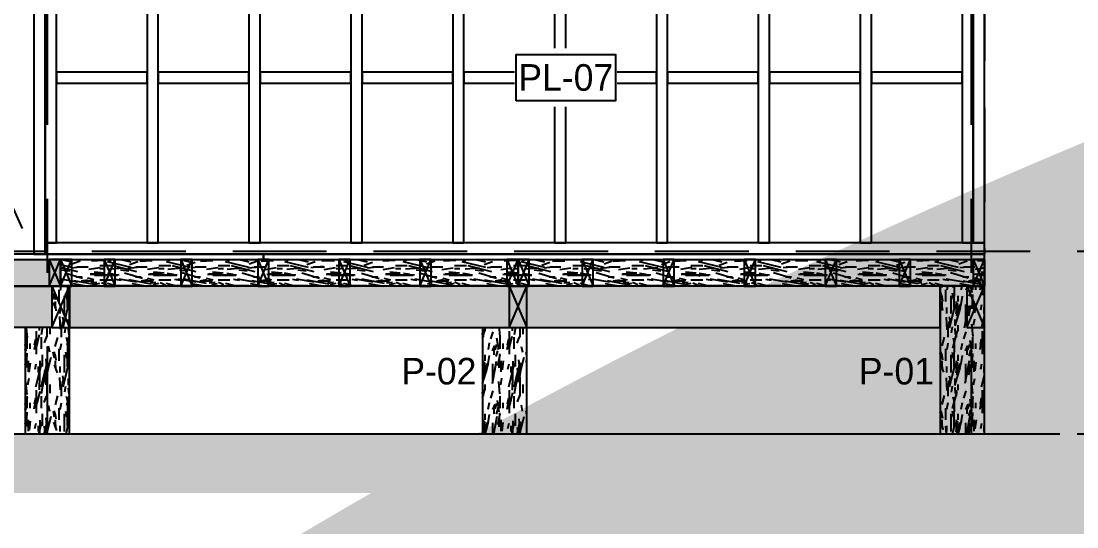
# Model space of a CAD drawing. Header units: millimetres. Extents: x 19438 to 19711, y 4351 to 4752.
# Drawn here: x 19480.716 to 19484.288, y 4488.78 to 4490.492 of the extents above; entities that cross this region are included whole.
import ezdxf
from ezdxf import colors
from ezdxf.entities.mleader import LeaderData, LeaderLine
from ezdxf.math import Vec2, Vec3

# ---------------------------------------------------------------- set-up
doc = ezdxf.new("R2010")
doc.units = ezdxf.units.MM
doc.set_wipeout_variables(frame=1)
doc.linetypes.add('CENTER', pattern=[2, 1.25, -0.25, 0.25, -0.25])
doc.linetypes.add('HIDDEN2', pattern=[4.762499999999999, 3.175, -1.5875])
for name, color, linetype in [('0 @ 0.5', 7, 'Continuous'), ('cotas', 1, 'Continuous'), ('cotas @ 500', 1, 'Continuous'), ('EJES', 2, 'CENTER'), ('NIVELES', 2, 'Continuous'), ('PANELES PARED', 2, 'Continuous'), ('PILOTES', 2, 'Continuous'), ('PROYECCION PANEL', 6, 'Continuous'), ('TEXTO', 2, 'Continuous'), ('TEXTO @ 0.5', 2, 'Continuous'), ('VIGAS DE PISO', 2, 'Continuous')]:
    doc.layers.add(name, color=color, linetype=linetype)
doc.styles.add('century gothic', font='GOTHIC.TTF')
doc.dimstyles.new('ANOTATIVE 100 SMCONSTRUCCIONES', dxfattribs={"dimscale": 0, "dimtxt": 0.18, "dimasz": 0.15, "dimexe": 0.18, "dimexo": 0.09, "dimgap": 0.1, "dimtad": 1, "dimzin": 0, "dimdsep": 46, "dimtxsty": 'century gothic', "dimblk1": 'FLECHA1', "dimblk2": 'FLECHA1', "dimsah": 1, "dimcen": 0.18, "dimdle": 0.075, "dimclrd": 1, "dimclre": 1, "dimclrt": 2, "dimaunit": 1, "dimadec": 0, "dimazin": 0, "dimtfac": 0.7499999999999999, "dimtix": 1, "dimtmove": 2, "dimatfit": 3, "dimfxl": 0.09, "dimtvp": 1.5, "dimtfill": 1, "dimtolj": 1, "dimtzin": 0, "dimarcsym": 0})
pattern_1 = [(0, (0.142, -14.87515261830044), (0, 0.2), [0.04000000000000001, -0.16]), (8.9726, (0.144, -14.98315261830044), (1.200000005876015, 0.1999995251177433), [0.0384708, -3.8086058]), (5.710499999999999, (0.142, -14.97115261830044), (1.800000034755268, 0.1999971014400811), [0.0401996, -1.9697752]), (344.5779, (0.142, -14.91115261830044), (2.199999903889306, -0.599997467763363), [0.06016640000000001, -5.9564754]), (353.6599, (0.146, -14.84515261830044), (0.2000000632075727, 4.085989627061748e-07), [0.0362216, -1.7748552]), (345.0686, (0.152, -14.95915261830044), (0.7999999983166444, -0.1999996738791564), [0.0310484, -3.0737864]), (348.6901, (0.082, -14.84315261830044), (0.2000000583016778, 7.413252083865452e-08), [0.0815844, -0.9382194]), (5.710499999999999, (0.144, -15.00115261830044), (1.800000034755268, 0.1999971014400811), [0.0200998, -1.989875]), (0, (0.142, -14.91715261830044), (0, 0.2), [0.02, -0.18]), (0, (0.102, -14.89315261830044), (0, 0.2), [0.06, -0.14]), (11.3099, (0.142, -14.86315261830044), (0.7999999543300329, 0.1999994872092054), [0.020396, -0.9994078000000001]), (2.726300000000001, (0.122, -14.93715261830044), (4.000000058994694, 0.1999992035454403), [0.0420476, -4.162711600000001]), (352.4054, (0.132, -14.94315261830044), (1.599999971597214, -0.1999987367102976), [0.0302654, -2.9962834]), (0, (0.122, -15.01915261830044), (0, 0.2), [0.04000000000000001, -0.16]), (358.8309, (0.102, -15.02915261830044), (0.2000000366479377, 1.536034513610618e-07), [0.09802040000000001, -9.70402]), (0, (0.102, -14.87915261830044), (0, 0.2), [0.02, -0.18]), (0, (0.122, -14.86315261830044), (0, 0.2), [0.02, -0.18]), (0, (0.032, -14.84515261830044), (0, 0.2), [0.03, -0.17]), (350.5377, (0.08600000000000001, -14.83515261830044), (0.2000000154436844, 7.752063945765109e-08), [0.06082759999999999, -1.155724799999999]), (0, (0.022, -14.83515261830044), (0, 0.2), [0.04000000000000001, -0.16]), (0, (0, -15.01515261830044), (0, 0.2), [0.022, -0.178]), (0, (0.102, -15.00515261830044), (0, 0.2), [0.02, -0.18]), (0, (0, -14.99915261830044), (0, 0.2), [0.042, -0.158]), (5.4403, (0.102, -14.98715261830044), (1.999999940230268, 0.1999989567139906), [0.04218999999999998, -4.176814399999998]), (0, (0.104, -14.97115261830044), (0, 0.2), [0.03800000000000001, -0.162]), (0, (0, -14.96715261830044), (0, 0.2), [0.022, -0.178]), (358.8309, (0.024, -14.93515261830044), (0.2000000366479377, 1.536034513610618e-07), [0.09802040000000001, -9.70402]), (0, (0.042, -14.91715261830044), (0, 0.2), [0.02, -0.18]), (0, (0.022, -14.91115261830044), (0, 0.2), [0.02, -0.18]), (0, (0.102, -14.91115261830044), (0, 0.2), [0.04000000000000001, -0.16]), (0, (0.062, -14.90715261830044), (0, 0.2), [0.02, -0.18]), (0, (0.022, -14.88315261830044), (0, 0.2), [0.04000000000000001, -0.16]), (19.6538, (0.07600000000000001, -14.96715261830044), (2.200000050424423, 0.7999989149399482), [0.0297322, -2.9434812]), (11.3099, (0.042, -14.91115261830044), (0.7999999543300329, 0.1999994872092054), [0.020396, -0.9994078000000001]), (11.3099, (0.122, -14.92115261830044), (0.7999999543300329, 0.1999994872092054), [0.020396, -0.9994078000000001]), (5.710499999999999, (0.062, -14.84515261830044), (1.800000034755268, 0.1999971014400811), [0.0200998, -1.989875]), (349.6952, (0, -14.83115261830044), (1.19999999539557, -0.1999989393302705), [0.0223606, -2.213707]), (348.6901, (0.022, -15.01515261830044), (0.2000000583016778, 7.413252083865452e-08), [0.020396, -0.9994078000000001]), (90, (0.042, -15.01915261830044), (-0.2, 1.224646799147353e-17), [0, -0.2]), (346.6076, (0, -14.90715261830044), (3.400000044993809, -0.7999939065965311), [0.04317399999999998, -4.274230799999998]), (11.3099, (0.122, -14.87915261830044), (0.7999999543300329, 0.1999994872092054), [0.020396, -0.9994078000000001]), (10.3048, (0.122, -15.00515261830044), (0.9999999576061548, 0.1999992088681574), [0.0223606, -2.213707]), (348.6901, (0.062, -14.91715261830044), (0.2000000583016778, 7.413252083865452e-08), [0.020396, -0.9994078000000001]), (348.6901, (0.082, -14.90715261830044), (0.2000000583016778, 7.413252083865452e-08), [0.020396, -0.9994078000000001]), (341.5651, (0, -14.92715261830044), (0.1999999582471591, 2.336696655391713e-07), [0.02529820000000001, -0.6071572000000001]), (345.9638, (0.022, -14.85915261830044), (0.1999999211458298, 2.48745877401424e-07), [0.0824622, -0.7421588000000001]), (343.3008, (0.062, -14.84515261830044), (1.399999991533441, -0.3999987464096421), [0.06264180000000001, -2.025419]), (0, (0.062, -14.83515261830044), (0, 0.2), [0.024, -0.176]), (345.9638, (0.042, -14.99915261830044), (0.1999999211458298, 2.48745877401424e-07), [0.0824622, -0.7421588000000001]), (345.9638, (0.022, -14.98515261830044), (0.1999999211458298, 2.48745877401424e-07), [0.0824622, -0.7421588000000001]), (345.9638, (0.022, -14.96715261830044), (0.1999999211458298, 2.48745877401424e-07), [0.0824622, -0.7421588000000001]), (349.6952, (0, -14.87915261830044), (1.19999999539557, -0.1999989393302705), [0.0223606, -2.213707]), (345.9638, (0.062, -14.88315261830044), (0.1999999211458298, 2.48745877401424e-07), [0.041231, -0.78339]), (349.6952, (0, -14.94315261830044), (1.19999999539557, -0.1999989393302705), [0.0223606, -2.213707]), (357.6141, (0.104, -14.95715261830044), (0.1999999891848493, 2.452822411999623e-07), [0.04804159999999998, -4.756122999999998]), (349.6952, (0.082, -14.92115261830044), (1.19999999539557, -0.1999989393302705), [0.0223606, -2.213707]), (12.5288, (0.104, -14.92515261830044), (0.8000000956949306, 0.1999998607468065), [0.018439, -1.8254698]), (349.5626, (0, -14.95315261830044), (2.199999936494009, -0.3999970687046518), [0.07727880000000001, -7.650591]), (351.8699, (0.07600000000000001, -14.96715261830044), (0.1999998921841651, -4.835099234323792e-08), [0.0282842, -1.3859292]), (4.7636, (0.022, -14.94715261830044), (2.199999989954753, 0.1999982899233011), [0.04816639999999998, -2.360152399999999]), (0, (0.06999999999999999, -14.94315261830044), (0, 0.2), [0.062, -0.138]), (344.7449, (0, -14.85315261830044), (0.7999999424282382, -0.1999996642887572), [0.02280359999999999, -2.257547199999999]), (350.5377, (0.042, -15.01915261830044), (0.2000000154436844, 7.752063945765109e-08), [0.06082759999999999, -1.155724799999999]), (340.0169, (0, -14.97715261830044), (0.599999976080897, -0.199999864879762), [0.0234094, -2.3175304]), (0, (0.162, -14.85915261830044), (0, 0.2), [0.01, -0.19]), (0, (0.162, -14.94715261830044), (0, 0.2), [0.02, -0.18]), (11.3099, (0.162, -15.01915261830044), (0.7999999543300329, 0.1999994872092054), [0.020396, -0.9994078000000001]), (0, (0.164, -14.99915261830044), (0, 0.2), [0.036, -0.164]), (343.3008, (0.162, -14.89315261830044), (1.399999991533441, -0.3999987464096421), [0.0208806, -2.0671802]), (348.0207, (0.164, -14.93515261830044), (3.79999992225112, -0.8002195416063549), [0.0368014, -6.7101288]), (90, (0.162, -15.01915261830044), (-0.2, 1.224646799147353e-17), [0, -0.2]), (0, (0.182, -15.01515261830044), (0, 0.2), [0.018, -0.182]), (0, (0.182, -14.97715261830044), (0, 0.2), [0.018, -0.182]), (0, (0.182, -14.96715261830044), (0, 0.2), [0.018, -0.182]), (336.0376, (0.182, -14.89915261830044), (1.40000000548613, -0.5999973303432905), [0.0196978, -1.9500724]), (348.5163, (0.182, -14.87515261830044), (0.9999999967737594, -0.2000310941213914), [0.0183676, -13.043105]), (341.5651, (0.182, -14.94715261830044), (0.1999999582471591, 2.336696655391713e-07), [0.0189736, -0.6134816000000001]), (347.4712, (0.182, -14.84915261830044), (1.000000064081819, -0.1999999206089786), [0.01843899999999999, -1.8254698])]
pattern_2 = [(0, (0.142, 0.156), (0, 0.2), [0.04000000000000001, -0.16]), (8.9726, (0.144, 0.048), (1.200000005876015, 0.1999995251177433), [0.0384708, -3.8086058]), (5.710499999999999, (0.142, 0.06), (1.800000034755268, 0.1999971014400811), [0.0401996, -1.9697752]), (344.5779, (0.142, 0.12), (2.199999903889306, -0.599997467763363), [0.06016640000000001, -5.9564754]), (353.6599, (0.146, 0.186), (0.2000000632075727, 4.085989627061748e-07), [0.0362216, -1.7748552]), (345.0686, (0.152, 0.072), (0.7999999983166444, -0.1999996738791564), [0.0310484, -3.0737864]), (348.6901, (0.082, 0.188), (0.2000000583016778, 7.413252083865452e-08), [0.0815844, -0.9382194]), (5.710499999999999, (0.144, 0.03), (1.800000034755268, 0.1999971014400811), [0.0200998, -1.989875]), (0, (0.142, 0.114), (0, 0.2), [0.02, -0.18]), (0, (0.102, 0.138), (0, 0.2), [0.06, -0.14]), (11.3099, (0.142, 0.168), (0.7999999543300329, 0.1999994872092054), [0.020396, -0.9994078000000001]), (2.726300000000001, (0.122, 0.094), (4.000000058994694, 0.1999992035454403), [0.0420476, -4.162711600000001]), (352.4054, (0.132, 0.08800000000000001), (1.599999971597214, -0.1999987367102976), [0.0302654, -2.9962834]), (0, (0.122, 0.012), (0, 0.2), [0.04000000000000001, -0.16]), (358.8309, (0.102, 0.002), (0.2000000366479377, 1.536034513610618e-07), [0.09802040000000001, -9.70402]), (0, (0.102, 0.152), (0, 0.2), [0.02, -0.18]), (0, (0.122, 0.168), (0, 0.2), [0.02, -0.18]), (0, (0.032, 0.186), (0, 0.2), [0.03, -0.17]), (350.5377, (0.08600000000000001, 0.196), (0.2000000154436844, 7.752063945765109e-08), [0.0608276, -1.1557248]), (0, (0.022, 0.196), (0, 0.2), [0.04000000000000001, -0.16]), (0, (0, 0.016), (0, 0.2), [0.022, -0.178]), (0, (0.102, 0.026), (0, 0.2), [0.02, -0.18]), (0, (0, 0.032), (0, 0.2), [0.042, -0.158]), (5.4403, (0.102, 0.044), (1.999999940230268, 0.1999989567139906), [0.04219, -4.1768144]), (0, (0.104, 0.06), (0, 0.2), [0.03800000000000001, -0.162]), (0, (0, 0.064), (0, 0.2), [0.022, -0.178]), (358.8309, (0.024, 0.096), (0.2000000366479377, 1.536034513610618e-07), [0.09802040000000001, -9.70402]), (0, (0.042, 0.114), (0, 0.2), [0.02, -0.18]), (0, (0.022, 0.12), (0, 0.2), [0.02, -0.18]), (0, (0.102, 0.12), (0, 0.2), [0.04000000000000001, -0.16]), (0, (0.062, 0.124), (0, 0.2), [0.02, -0.18]), (0, (0.022, 0.148), (0, 0.2), [0.04000000000000001, -0.16]), (19.6538, (0.07600000000000001, 0.064), (2.200000050424423, 0.7999989149399482), [0.0297322, -2.9434812]), (11.3099, (0.042, 0.12), (0.7999999543300329, 0.1999994872092054), [0.020396, -0.9994078000000001]), (11.3099, (0.122, 0.11), (0.7999999543300329, 0.1999994872092054), [0.020396, -0.9994078000000001]), (5.710499999999999, (0.062, 0.186), (1.800000034755268, 0.1999971014400811), [0.0200998, -1.989875]), (349.6952, (0, 0.2), (1.19999999539557, -0.1999989393302705), [0.0223606, -2.213707]), (348.6901, (0.022, 0.016), (0.2000000583016778, 7.413252083865452e-08), [0.020396, -0.9994078000000001]), (90, (0.042, 0.012), (-0.2, 1.224646799147353e-17), [0, -0.2]), (346.6076, (0, 0.124), (3.400000044993809, -0.7999939065965311), [0.04317399999999999, -4.2742308]), (11.3099, (0.122, 0.152), (0.7999999543300329, 0.1999994872092054), [0.020396, -0.9994078000000001]), (10.3048, (0.122, 0.026), (0.9999999576061548, 0.1999992088681574), [0.0223606, -2.213707]), (348.6901, (0.062, 0.114), (0.2000000583016778, 7.413252083865452e-08), [0.020396, -0.9994078000000001]), (348.6901, (0.082, 0.124), (0.2000000583016778, 7.413252083865452e-08), [0.020396, -0.9994078000000001]), (341.5651, (0, 0.104), (0.1999999582471591, 2.336696655391713e-07), [0.02529820000000001, -0.6071572000000001]), (345.9638, (0.022, 0.172), (0.1999999211458298, 2.48745877401424e-07), [0.0824622, -0.7421588000000001]), (343.3008, (0.062, 0.186), (1.399999991533441, -0.3999987464096421), [0.06264180000000001, -2.025419]), (0, (0.062, 0.196), (0, 0.2), [0.024, -0.176]), (345.9638, (0.042, 0.032), (0.1999999211458298, 2.48745877401424e-07), [0.0824622, -0.7421588000000001]), (345.9638, (0.022, 0.04600000000000001), (0.1999999211458298, 2.48745877401424e-07), [0.0824622, -0.7421588000000001]), (345.9638, (0.022, 0.064), (0.1999999211458298, 2.48745877401424e-07), [0.0824622, -0.7421588000000001]), (349.6952, (0, 0.152), (1.19999999539557, -0.1999989393302705), [0.0223606, -2.213707]), (345.9638, (0.062, 0.148), (0.1999999211458298, 2.48745877401424e-07), [0.041231, -0.78339]), (349.6952, (0, 0.08800000000000001), (1.19999999539557, -0.1999989393302705), [0.0223606, -2.213707]), (357.6141, (0.104, 0.074), (0.1999999891848493, 2.452822411999623e-07), [0.0480416, -4.756123]), (349.6952, (0.082, 0.11), (1.19999999539557, -0.1999989393302705), [0.0223606, -2.213707]), (12.5288, (0.104, 0.106), (0.8000000956949306, 0.1999998607468065), [0.018439, -1.8254698]), (349.5626, (0, 0.07800000000000001), (2.199999936494009, -0.3999970687046518), [0.07727880000000001, -7.650591]), (351.8699, (0.07600000000000001, 0.064), (0.1999998921841651, -4.835099234323792e-08), [0.0282842, -1.3859292]), (4.7636, (0.022, 0.084), (2.199999989954753, 0.1999982899233011), [0.0481664, -2.3601524]), (0, (0.06999999999999999, 0.08800000000000001), (0, 0.2), [0.062, -0.138]), (344.7449, (0, 0.178), (0.7999999424282382, -0.1999996642887572), [0.0228036, -2.2575472]), (350.5377, (0.042, 0.012), (0.2000000154436844, 7.752063945765109e-08), [0.0608276, -1.1557248]), (340.0169, (0, 0.05400000000000001), (0.599999976080897, -0.199999864879762), [0.0234094, -2.3175304]), (0, (0.162, 0.172), (0, 0.2), [0.01, -0.19]), (0, (0.162, 0.084), (0, 0.2), [0.02, -0.18]), (11.3099, (0.162, 0.012), (0.7999999543300329, 0.1999994872092054), [0.020396, -0.9994078000000001]), (0, (0.164, 0.032), (0, 0.2), [0.036, -0.164]), (343.3008, (0.162, 0.138), (1.399999991533441, -0.3999987464096421), [0.0208806, -2.0671802]), (348.0207, (0.164, 0.096), (3.79999992225112, -0.8002195416063549), [0.0368014, -6.7101288]), (90, (0.162, 0.012), (-0.2, 1.224646799147353e-17), [0, -0.2]), (0, (0.182, 0.016), (0, 0.2), [0.018, -0.182]), (0, (0.182, 0.05400000000000001), (0, 0.2), [0.018, -0.182]), (0, (0.182, 0.064), (0, 0.2), [0.018, -0.182]), (336.0376, (0.182, 0.132), (1.40000000548613, -0.5999973303432905), [0.0196978, -1.9500724]), (348.5163, (0.182, 0.156), (0.9999999967737594, -0.2000310941213914), [0.0183676, -13.043105]), (341.5651, (0.182, 0.084), (0.1999999582471591, 2.336696655391713e-07), [0.0189736, -0.6134816000000001]), (347.4712, (0.182, 0.182), (1.000000064081819, -0.1999999206089786), [0.018439, -1.8254698])]

# ---------------------------------------------------------------- blocks, each defined once
blk = doc.blocks.new('FLECHA1')
at = {"color": 4}
blk.add_line((-0.2461764230280465, -0.2480808452037593), (0.2480808452037602, 0.25), dxfattribs=at)
at = {"color": 1}
blk.add_line((-1, 0), (0.4961616904075186, 0), dxfattribs=at)
blk = doc.blocks.new('*D405')
at = {"layer": 'cotas', "color": 1, "lineweight": -2, "transparency": 16777216}
for p, q in [((19614.32603827352, 4625.844823780141), (19614.32603827352, 4700.844823780141)), ((19570.98360808013, 4550.844823780141), (19524.32603827352, 4550.844823780141)), ((19614.32603827352, 4548.429823780133), (19614.32603827352, 4550.844823780141)), ((19570.53385970888, 4548.429823780133), (19524.32603827352, 4548.429823780133)), ((19614.32603827352, 4473.429823780133), (19614.32603827352, 4398.429823780133))]:
    blk.add_line(p, q, dxfattribs=at)
at = {"layer": 'Defpoints', "color": 0, "transparency": 16777216}
for p in [(19614.32603827352, 4550.844823780141), (19615.98360808013, 4550.844823780141), (19615.53385970888, 4548.429823780133)]:
    blk.add_point(p, dxfattribs=at)
at = {"layer": 'cotas', "color": 1, "lineweight": -2, "transparency": 16777216, "xscale": 75, "yscale": 75, "zscale": 75}
for p, rotation in [((19614.32603827352, 4550.844823780141), 270), ((19614.32603827352, 4548.429823780133), 90)]:
    blk.add_blockref('FLECHA1', p, dxfattribs=dict(at, rotation=rotation))
at = {"layer": 'cotas', "color": 2, "transparency": 16777216, "insert": (19517.33759503763, 4549.637323780141), "char_height": 90, "attachment_point": 5, "rotation": 90, "style": 'century gothic', "bg_fill": 3, "box_fill_scale": 1.1, "bg_fill_color": 256, "bg_fill_true_color": 13158600, "bg_fill_transparency": 0}
blk.add_mtext('\\A1;2.42', dxfattribs=at)
blk = doc.blocks.new('PP16')
at = {"layer": 'PANELES PARED', "color": 8, "linetype": 'HIDDEN2', "ltscale": 0.1}
for p, q in [((19450.72333543017, 4512.236370421835), (19451.68333543019, 4512.450370421863)), ((19450.72333543017, 4512.450370421863), (19451.68333543019, 4512.236370421835)), ((19450.72333543018, 4510.088370421862), (19451.68333543019, 4512.198370421835)), ((19450.72333543017, 4512.198370421835), (19451.68333543018, 4510.088370421862))]:
    blk.add_line(p, q, dxfattribs=at)
at = {"layer": 'PANELES PARED'}
for points in [[(19450.68533543017, 4512.450370421863), (19450.68533543017, 4512.488370421864), (19451.72133543019, 4512.488370421864), (19451.72133543019, 4512.450370421863)], [(19450.72333543017, 4512.450370421863), (19450.68533543017, 4512.450370421863), (19450.68533543018, 4510.088370421862), (19450.72333543018, 4510.088370421862)], [(19451.72133543019, 4512.450370421904), (19451.68333543019, 4512.450370421904), (19451.68333543018, 4510.088370421862), (19451.72133543018, 4510.088370421862)], [(19450.72333543017, 4512.198370421835), (19450.72333543017, 4512.236370421835), (19451.68333543019, 4512.236370421835), (19451.68333543019, 4512.198370421835)]]:
    blk.add_lwpolyline(points, close=True, dxfattribs=at)
blk = doc.blocks.new('PP7')
at = {"layer": 'PANELES PARED'}
for points in [[(19430.09323429547, 4526.297506146465), (19430.09323429547, 4526.335506146465), (19426.91503429546, 4526.335506146465), (19426.91503429546, 4526.297506146465)], [(19426.91503429546, 4523.973506146465), (19426.95303429546, 4523.973506146465), (19426.95303429546, 4526.297506146466), (19426.91503429546, 4526.297506146466)], [(19427.25972318435, 4523.973506146465), (19427.29772318435, 4523.973506146465), (19427.29772318435, 4526.297506146466), (19427.25972318435, 4526.297506146466)], [(19427.60441207324, 4523.973506146464), (19427.64241207324, 4523.973506146464), (19427.64241207324, 4526.297506146465), (19427.60441207324, 4526.297506146465)], [(19427.94910096213, 4523.973506146465), (19427.98710096213, 4523.973506146465), (19427.98710096213, 4526.297506146466), (19427.94910096213, 4526.297506146466)], [(19428.29378985102, 4523.973506146465), (19428.33178985102, 4523.973506146465), (19428.33178985102, 4526.297506146466), (19428.29378985102, 4526.297506146466)], [(19428.63847873991, 4523.973506146465), (19428.67647873991, 4523.973506146465), (19428.67647873991, 4526.297506146466), (19428.63847873991, 4526.297506146466)], [(19428.9831676288, 4523.973506146459), (19429.0211676288, 4523.973506146459), (19429.0211676288, 4526.297506146459), (19428.9831676288, 4526.297506146459)], [(19429.32785651769, 4523.973506146465), (19429.36585651769, 4523.973506146465), (19429.36585651769, 4526.297506146466), (19429.32785651769, 4526.297506146466)], [(19429.67254540658, 4523.973506146464), (19429.71054540658, 4523.973506146464), (19429.71054540658, 4526.297506146465), (19429.67254540658, 4526.297506146465)], [(19430.01723429547, 4523.973506146464), (19430.05523429547, 4523.973506146464), (19430.05523429547, 4526.297506146465), (19430.01723429547, 4526.297506146465)], [(19430.05523429547, 4523.973506146464), (19430.09323429547, 4523.973506146464), (19430.09323429547, 4526.297506146465), (19430.05523429547, 4526.297506146465)], [(19427.25972318435, 4525.694806146463), (19427.25972318435, 4525.732806146463), (19426.95303429546, 4525.732806146463), (19426.95303429546, 4525.694806146463)], [(19427.60441207324, 4525.694806146463), (19427.60441207324, 4525.732806146463), (19427.29772318435, 4525.732806146463), (19427.29772318435, 4525.694806146463)], [(19427.94910096213, 4525.694806146463), (19427.94910096213, 4525.732806146463), (19427.64241207324, 4525.732806146463), (19427.64241207324, 4525.694806146463)], [(19428.29378985102, 4525.694806146463), (19428.29378985102, 4525.732806146463), (19427.98710096213, 4525.732806146463), (19427.98710096213, 4525.694806146463)], [(19428.63847873991, 4525.694806146463), (19428.63847873991, 4525.732806146463), (19428.33178985102, 4525.732806146463), (19428.33178985102, 4525.694806146463)], [(19428.9831676288, 4525.694806146463), (19428.9831676288, 4525.732806146463), (19428.67647873991, 4525.732806146463), (19428.67647873991, 4525.694806146463)], [(19429.32785651769, 4525.694806146463), (19429.32785651769, 4525.732806146463), (19429.0211676288, 4525.732806146463), (19429.0211676288, 4525.694806146463)], [(19429.67254540658, 4525.694806146463), (19429.67254540658, 4525.732806146463), (19429.36585651769, 4525.732806146463), (19429.36585651769, 4525.694806146463)], [(19430.01723429547, 4525.694806146463), (19430.01723429547, 4525.732806146463), (19429.71054540658, 4525.732806146463), (19429.71054540658, 4525.694806146463)], [(19427.25972318435, 4525.092106146463), (19427.25972318435, 4525.130106146464), (19426.95303429546, 4525.130106146464), (19426.95303429546, 4525.092106146463)], [(19427.60441207324, 4525.092106146463), (19427.60441207324, 4525.130106146464), (19427.29772318435, 4525.130106146464), (19427.29772318435, 4525.092106146463)], [(19427.94910096213, 4525.092106146463), (19427.94910096213, 4525.130106146464), (19427.64241207324, 4525.130106146464), (19427.64241207324, 4525.092106146463)], [(19428.29378985102, 4525.092106146463), (19428.29378985102, 4525.130106146464), (19427.98710096213, 4525.130106146464), (19427.98710096213, 4525.092106146463)], [(19428.63847873991, 4525.092106146463), (19428.63847873991, 4525.130106146464), (19428.33178985102, 4525.130106146464), (19428.33178985102, 4525.092106146463)], [(19428.9831676288, 4525.092106146463), (19428.9831676288, 4525.130106146464), (19428.67647873991, 4525.130106146464), (19428.67647873991, 4525.092106146463)], [(19429.32785651769, 4525.092106146463), (19429.32785651769, 4525.130106146464), (19429.0211676288, 4525.130106146464), (19429.0211676288, 4525.092106146463)], [(19429.67254540658, 4525.092106146463), (19429.67254540658, 4525.130106146464), (19429.36585651769, 4525.130106146464), (19429.36585651769, 4525.092106146463)], [(19430.01723429547, 4525.092106146463), (19430.01723429547, 4525.130106146464), (19429.71054540658, 4525.130106146464), (19429.71054540658, 4525.092106146463)], [(19427.25972318435, 4524.513806146464), (19427.25972318435, 4524.551806146465), (19426.95303429546, 4524.551806146465), (19426.95303429546, 4524.513806146464)], [(19427.60441207324, 4524.513806146464), (19427.60441207324, 4524.551806146465), (19427.29772318435, 4524.551806146465), (19427.29772318435, 4524.513806146464)], [(19427.94910096213, 4524.513806146464), (19427.94910096213, 4524.551806146465), (19427.64241207324, 4524.551806146465), (19427.64241207324, 4524.513806146464)], [(19428.29378985102, 4524.513806146464), (19428.29378985102, 4524.551806146465), (19427.98710096213, 4524.551806146465), (19427.98710096213, 4524.513806146464)], [(19428.63847873991, 4524.513806146464), (19428.63847873991, 4524.551806146465), (19428.33178985102, 4524.551806146465), (19428.33178985102, 4524.513806146464)], [(19428.9831676288, 4524.513806146464), (19428.9831676288, 4524.551806146465), (19428.67647873991, 4524.551806146465), (19428.67647873991, 4524.513806146464)], [(19429.32785651769, 4524.513806146464), (19429.32785651769, 4524.551806146465), (19429.0211676288, 4524.551806146465), (19429.0211676288, 4524.513806146464)], [(19429.67254540658, 4524.513806146464), (19429.67254540658, 4524.551806146465), (19429.36585651769, 4524.551806146465), (19429.36585651769, 4524.513806146464)], [(19430.01723429547, 4524.513806146464), (19430.01723429547, 4524.551806146465), (19429.71054540658, 4524.551806146465), (19429.71054540658, 4524.513806146464)], [(19430.09323429547, 4523.935506146464), (19430.09323429547, 4523.973506146464), (19426.91503429546, 4523.973506146464), (19426.91503429546, 4523.935506146464)]]:
    blk.add_lwpolyline(points, close=True, dxfattribs=at)
blk = doc.blocks.new('P01')
h = blk.add_hatch()
h.set_pattern_fill('MADERA_03', color=250, scale=0.2, angle=90, pattern_type=2)
h.set_pattern_definition([(90, (-0.156, 0.142), (-0.2, 1.224646799147353e-17), [0.04000000000000001, -0.16]), (98.9726, (-0.04799999999999999, 0.144), (-0.1999995251177432, 1.200000005876015), [0.0384708, -3.8086058]), (95.7105, (-0.05999999999999999, 0.142), (-0.199997101440081, 1.800000034755268), [0.0401996, -1.9697752]), (74.5779, (-0.12, 0.142), (0.5999974677633632, 2.199999903889306), [0.06016640000000001, -5.9564754]), (83.6599, (-0.186, 0.146), (-4.085989626939283e-07, 0.2000000632075727), [0.0362216, -1.7748552]), (75.06859999999999, (-0.07199999999999998, 0.152), (0.1999996738791565, 0.7999999983166444), [0.0310484, -3.0737864]), (78.6901, (-0.188, 0.08200000000000002), (-7.413252082640805e-08, 0.2000000583016778), [0.0815844, -0.9382194]), (95.7105, (-0.02999999999999999, 0.144), (-0.199997101440081, 1.800000034755268), [0.0200998, -1.989875]), (90, (-0.114, 0.142), (-0.2, 1.224646799147353e-17), [0.02, -0.18]), (90, (-0.138, 0.102), (-0.2, 1.224646799147353e-17), [0.06, -0.14]), (101.3099, (-0.168, 0.142), (-0.1999994872092053, 0.7999999543300329), [0.020396, -0.9994078000000001]), (92.72629999999998, (-0.09399999999999999, 0.122), (-0.19999920354544, 4.000000058994694), [0.0420476, -4.162711600000001]), (82.4054, (-0.088, 0.132), (0.1999987367102977, 1.599999971597214), [0.0302654, -2.9962834]), (90, (-0.01199999999999999, 0.122), (-0.2, 1.224646799147353e-17), [0.04000000000000001, -0.16]), (88.8309, (-0.001999999999999994, 0.102), (-1.536034513488153e-07, 0.2000000366479377), [0.09802040000000001, -9.70402]), (90, (-0.152, 0.102), (-0.2, 1.224646799147353e-17), [0.02, -0.18]), (90, (-0.168, 0.122), (-0.2, 1.224646799147353e-17), [0.02, -0.18]), (90, (-0.186, 0.03200000000000001), (-0.2, 1.224646799147353e-17), [0.03, -0.17]), (80.5377, (-0.196, 0.08600000000000002), (-7.752063944540462e-08, 0.2000000154436844), [0.06082760000000001, -1.1557248]), (90, (-0.196, 0.02200000000000001), (-0.2, 1.224646799147353e-17), [0.04000000000000001, -0.16]), (90, (-0.016, 9.797174393178825e-19), (-0.2, 1.224646799147353e-17), [0.022, -0.178]), (90, (-0.026, 0.102), (-0.2, 1.224646799147353e-17), [0.02, -0.18]), (90, (-0.032, 1.959434878635765e-18), (-0.2, 1.224646799147353e-17), [0.042, -0.158]), (95.44029999999997, (-0.044, 0.102), (-0.1999989567139905, 1.999999940230268), [0.04219000000000001, -4.1768144]), (90, (-0.05999999999999999, 0.104), (-0.2, 1.224646799147353e-17), [0.03800000000000001, -0.162]), (90, (-0.064, 3.91886975727153e-18), (-0.2, 1.224646799147353e-17), [0.022, -0.178]), (88.8309, (-0.096, 0.02400000000000001), (-1.536034513488153e-07, 0.2000000366479377), [0.09802040000000001, -9.70402]), (90, (-0.114, 0.04200000000000001), (-0.2, 1.224646799147353e-17), [0.02, -0.18]), (90, (-0.12, 0.02200000000000001), (-0.2, 1.224646799147353e-17), [0.02, -0.18]), (90, (-0.12, 0.102), (-0.2, 1.224646799147353e-17), [0.04000000000000001, -0.16]), (90, (-0.124, 0.06200000000000001), (-0.2, 1.224646799147353e-17), [0.02, -0.18]), (90, (-0.148, 0.02200000000000001), (-0.2, 1.224646799147353e-17), [0.04000000000000001, -0.16]), (109.6538, (-0.064, 0.07600000000000001), (-0.7999989149399481, 2.200000050424423), [0.0297322, -2.9434812]), (101.3099, (-0.12, 0.04200000000000001), (-0.1999994872092053, 0.7999999543300329), [0.020396, -0.9994078000000001]), (101.3099, (-0.11, 0.122), (-0.1999994872092053, 0.7999999543300329), [0.020396, -0.9994078000000001]), (95.7105, (-0.186, 0.06200000000000001), (-0.199997101440081, 1.800000034755268), [0.0200998, -1.989875]), (79.6952, (-0.2, 1.224646799147353e-17), (0.1999989393302706, 1.19999999539557), [0.0223606, -2.213707]), (78.6901, (-0.016, 0.022), (-7.413252082640805e-08, 0.2000000583016778), [0.020396, -0.9994078000000001]), (180, (-0.012, 0.042), (-2.449293598294707e-17, -0.2), [0, -0.2]), (76.60759999999999, (-0.124, 7.59281015471359e-18), (0.7999939065965314, 3.400000044993809), [0.043174, -4.274230800000001]), (101.3099, (-0.152, 0.122), (-0.1999994872092053, 0.7999999543300329), [0.020396, -0.9994078000000001]), (100.3048, (-0.026, 0.122), (-0.1999992088681573, 0.9999999576061548), [0.0223606, -2.213707]), (78.6901, (-0.114, 0.06200000000000001), (-7.413252082640805e-08, 0.2000000583016778), [0.020396, -0.9994078000000001]), (78.6901, (-0.124, 0.08200000000000002), (-7.413252082640805e-08, 0.2000000583016778), [0.020396, -0.9994078000000001]), (71.5651, (-0.104, 6.368163355566237e-18), (-2.336696655269248e-07, 0.1999999582471591), [0.0252982, -0.6071572]), (75.96379999999999, (-0.172, 0.02200000000000001), (-2.487458773891775e-07, 0.1999999211458298), [0.0824622, -0.7421588000000001]), (73.3008, (-0.186, 0.06200000000000001), (0.3999987464096422, 1.399999991533441), [0.06264180000000001, -2.025419]), (90, (-0.196, 0.06200000000000001), (-0.2, 1.224646799147353e-17), [0.024, -0.176]), (75.96379999999999, (-0.032, 0.042), (-2.487458773891775e-07, 0.1999999211458298), [0.0824622, -0.7421588000000001]), (75.96379999999999, (-0.04600000000000001, 0.02200000000000001), (-2.487458773891775e-07, 0.1999999211458298), [0.0824622, -0.7421588000000001]), (75.96379999999999, (-0.064, 0.02200000000000001), (-2.487458773891775e-07, 0.1999999211458298), [0.0824622, -0.7421588000000001]), (79.6952, (-0.152, 9.307315673519885e-18), (0.1999989393302706, 1.19999999539557), [0.0223606, -2.213707]), (75.96379999999999, (-0.148, 0.06200000000000001), (-2.487458773891775e-07, 0.1999999211458298), [0.041231, -0.78339]), (79.6952, (-0.08800000000000001, 5.388445916248355e-18), (0.1999989393302706, 1.19999999539557), [0.0223606, -2.213707]), (87.6141, (-0.074, 0.104), (-2.452822411877158e-07, 0.1999999891848493), [0.0480416, -4.756123]), (79.6952, (-0.11, 0.082), (0.1999989393302706, 1.19999999539557), [0.0223606, -2.213707]), (102.5288, (-0.106, 0.104), (-0.1999998607468065, 0.8000000956949306), [0.018439, -1.8254698]), (79.5626, (-0.07800000000000001, 4.776122516674678e-18), (0.3999970687046519, 2.199999936494009), [0.07727880000000001, -7.650591]), (81.86989999999999, (-0.064, 0.07600000000000001), (4.835099235548439e-08, 0.1999998921841651), [0.0282842, -1.3859292]), (94.76359999999998, (-0.084, 0.02200000000000001), (-0.1999982899233009, 2.199999989954753), [0.04816640000000001, -2.3601524]), (90, (-0.08800000000000001, 0.06999999999999999), (-0.2, 1.224646799147353e-17), [0.062, -0.138]), (74.7449, (-0.178, 1.089935651241144e-17), (0.1999996642887572, 0.7999999424282382), [0.0228036, -2.2575472]), (80.5377, (-0.012, 0.042), (-7.752063944540462e-08, 0.2000000154436844), [0.06082760000000001, -1.1557248]), (70.0169, (-0.05400000000000001, 3.306546357697854e-18), (0.199999864879762, 0.599999976080897), [0.0234094, -2.3175304]), (90, (-0.172, 0.162), (-0.2, 1.224646799147353e-17), [0.01, -0.19]), (90, (-0.08399999999999999, 0.162), (-0.2, 1.224646799147353e-17), [0.02, -0.18]), (101.3099, (-0.01199999999999999, 0.162), (-0.1999994872092053, 0.7999999543300329), [0.020396, -0.9994078000000001]), (90, (-0.03199999999999999, 0.164), (-0.2, 1.224646799147353e-17), [0.036, -0.164]), (73.3008, (-0.138, 0.162), (0.3999987464096422, 1.399999991533441), [0.0208806, -2.0671802]), (78.0207, (-0.09599999999999999, 0.164), (0.8002195416063551, 3.79999992225112), [0.0368014, -6.7101288]), (180, (-0.01199999999999999, 0.162), (-2.449293598294707e-17, -0.2), [0, -0.2]), (90, (-0.01599999999999999, 0.182), (-0.2, 1.224646799147353e-17), [0.018, -0.182]), (90, (-0.05399999999999999, 0.182), (-0.2, 1.224646799147353e-17), [0.018, -0.182]), (90, (-0.06399999999999999, 0.182), (-0.2, 1.224646799147353e-17), [0.018, -0.182]), (66.03760000000001, (-0.132, 0.182), (0.5999973303432906, 1.40000000548613), [0.0196978, -1.9500724]), (78.5163, (-0.156, 0.182), (0.2000310941213914, 0.9999999967737594), [0.0183676, -13.043105]), (71.5651, (-0.08399999999999999, 0.182), (-2.336696655269248e-07, 0.1999999582471591), [0.0189736, -0.6134816]), (77.47120000000001, (-0.182, 0.182), (0.1999999206089787, 1.000000064081819), [0.018439, -1.8254698])])
h.paths.add_polyline_path([(19444.00301116678, 4504.126282387035), (19444.15301116678, 4504.126282387035), (19444.15301116678, 4504.626282387035), (19444.00301116678, 4504.626282387035)])
blk.add_lwpolyline([(19444.00301116678, 4504.126282387035), (19444.15301116678, 4504.126282387035), (19444.15301116678, 4504.626282387035), (19444.00301116678, 4504.626282387035)], close=True)
blk = doc.blocks.new('*U570')
at = {"layer": 'cotas @ 500'}
dim = blk.add_linear_dim(base=(19614.32603827352, 4550.844823780141), p1=(19615.53385970888, 4548.429823780133), p2=(19615.98360808013, 4550.844823780141), angle=90, dimstyle='ANOTATIVE 100 SMCONSTRUCCIONES', override={"dimscale": 500, "dimtix": 1, "dimtofl": 1, "dimtmove": 1, "dimatfit": 1}, dxfattribs=at)
dim.commit()
dim.dimension.update_dxf_attribs({"geometry": '*D405', "text_midpoint": (19517.33759503763, 4549.637323780141)})

msp = doc.modelspace()

# ---------------------------------------------------------------- block references
at = {"layer": 'cotas'}
msp.add_blockref('*U570', (0, 0), dxfattribs=at)

# ---------------------------------------------------------------- next in the draw order: hatches: boundary and pattern name
h = msp.add_hatch()
h.set_pattern_fill('EARTH', color=8, scale=0.01, angle=45)
h.set_pattern_definition([(45, (29.66275804504767, -15.03115261829953), (6.938893903907228e-18, 0.08980256121069152), [0.0635, -0.0635]), (45, (29.64592006482066, -15.01431463807253), (6.938893903907228e-18, 0.08980256121069152), [0.0635, -0.0635]), (45, (29.62908208459366, -14.99747665784552), (6.938893903907228e-18, 0.08980256121069152), [0.0635, -0.0635]), (135, (29.62908208459366, -14.98625133769418), (-0.08980256121069152, 6.938893903907228e-18), [0.0635, -0.0635]), (135, (29.64592006482066, -14.96941335746718), (-0.08980256121069152, 6.938893903907228e-18), [0.0635, -0.0635]), (135, (29.66275804504767, -14.95257537724017), (-0.08980256121069152, 6.938893903907228e-18), [0.0635, -0.0635])])
h.paths.add_polyline_path([(19484.23066906939, 4488.895129768736), (19484.2306690694, 4489.095129768734), (19473.44076921183, 4489.095129768735), (19473.44076921183, 4488.895129768736)])

# ---------------------------------------------------------------- next in the draw order: linework, layer by layer
at = {"color": 5}
msp.add_line((19473.44076921183, 4489.095129768735), (19484.23066906939, 4489.095129768735), dxfattribs=at)
at = {"color": 1}
for points in [[(19479.0956690694, 4489.703129768734), (19479.0956690694, 4489.685129768734), (19481.5356690694, 4489.685129768734), (19481.5356690694, 4489.703129768734)], [(19481.5356690694, 4489.703129768734), (19481.5356690694, 4489.685129768734), (19483.9756690694, 4489.685129768734), (19483.9756690694, 4489.703129768734)]]:
    msp.add_lwpolyline(points, close=True, dxfattribs=at)
at = {"layer": 'EJES', "color": 1}
msp.add_line((19483.9306690694, 4493.390295904163), (19483.9306690694, 4489.095129768732), dxfattribs=at)
at = {"layer": 'NIVELES', "color": 1, "linetype": 'HIDDEN2', "ltscale": 0.1}
for p, q in [((19473.33571914061, 4489.713129768735), (19485.33571914061, 4489.713129768735)), ((19473.33571914061, 4489.095129768734), (19485.33571914061, 4489.095129768734))]:
    msp.add_line(p, q, dxfattribs=at)
at = {"layer": 'VIGAS DE PISO'}
for p, q in [((19483.9376690694, 4489.685129768734), (19483.9756690694, 4489.595129768734)), ((19483.9376690694, 4489.595129768734), (19483.9756690694, 4489.685129768734)), ((19483.9156690694, 4489.595129768735), (19483.9756690694, 4489.455129768736)), ((19483.9156690694, 4489.455129768736), (19483.9756690694, 4489.595129768736))]:
    msp.add_line(p, q, dxfattribs=at)
for points in [[(19483.9376690694, 4489.685129768734), (19483.9376690694, 4489.595129768734), (19483.9756690694, 4489.595129768734), (19483.9756690694, 4489.685129768734)], [(19483.9156690694, 4489.455129768736), (19483.9756690694, 4489.455129768736), (19483.9756690694, 4489.595129768736), (19483.9156690694, 4489.595129768736)]]:
    msp.add_lwpolyline(points, close=True, dxfattribs=at)

# ---------------------------------------------------------------- next in the draw order: block references
for name, p in [('PP16', (29.07613363920609, -20.38524065312777)), ('PP7', (53.88243477392825, -34.23237637772945))]:
    msp.add_blockref(name, p)
at = {"layer": 'PILOTES'}
for p in [(36.72645790261959, -15.03115261829953), (38.27455790261592, -15.03115261829953), (39.82265790261954, -15.03115261829953)]:
    msp.add_blockref('P01', p, dxfattribs=at)

# ---------------------------------------------------------------- next in the draw order: texts
at = {"layer": 'TEXTO @ 0.5', "color": 2, "char_height": 0.09, "width": 0.2385342624065261, "attachment_point": 1, "style": 'century gothic'}
for s, insert in [('P-02 ', (19482.00236205184, 4489.352143922782)), ('P-01 ', (19483.55046205185, 4489.352143922782))]:
    msp.add_mtext(s, dxfattribs=dict(at, insert=insert))

# ---------------------------------------------------------------- next in the draw order: leaders
at = {"layer": '0 @ 0.5'}
ml = msp.add_multileader_mtext('Standard', dxfattribs=at)
ml.set_content("\\A1;VIGA DE TECHO V-01\\PDE 1 {\\H0.7x;\\S1#2;}''x5 {\\H0.7x;\\S1#2;}''", color=2, style='century gothic')
ml.set_leader_properties(color=1)
ml.build(insert=Vec2(0, 0))
ml.multileader.update_dxf_attribs({"dogleg_length": 0.09, "arrow_head_size": 0.09, "scale": 0.5})
ctx = ml.context
ctx.base_point, ctx.scale, ctx.char_height, ctx.arrow_head_size, ctx.landing_gap_size, ctx.plane_origin = Vec3(19484.40760617096, 4490.757332559117), 0.5, 0.09, 0.09, 0.005, Vec3(19484.18985769412, 4490.823576711756)
notes = []
notes.append((ctx, [(0, (1, 1, 0), (19484.26044495642, 4490.757332559117), (1, 0), 0.1471612145451218, [(0, [(19483.9946690694, 4491.934648229749)], 0, [])])]))
ctx.mtext.insert, ctx.mtext.flow_direction = Vec3(19484.41260617096, 4490.80346444219), 5
for ctx, leaders in notes:
    for number, flags, end, landing, length, lines in leaders:
        leader = LeaderData()
        leader.index, (leader.has_last_leader_line, leader.has_dogleg_vector, leader.attachment_direction) = number, flags
        leader.last_leader_point, leader.dogleg_vector, leader.dogleg_length = Vec3(end), Vec3(landing), length
        for number, points, colour, breaks in lines:
            line = LeaderLine()
            line.index, line.vertices, line.color, line.breaks = number, Vec3.list(points), colors.encode_raw_color(colour), breaks
            leader.lines.append(line)
        ctx.leaders.append(leader)

# ---------------------------------------------------------------- next in the draw order: texts
at = {"layer": 'TEXTO @ 0.5', "color": 2, "insert": (19482.55891351384, 4490.300429768736), "char_height": 0.09, "width": 0.2385342624065261, "attachment_point": 5, "style": 'century gothic', "bg_fill": 3, "box_fill_scale": 1.6, "bg_fill_color": 256, "bg_fill_transparency": 0}
msp.add_mtext('PL-07 ', dxfattribs=at)

# ---------------------------------------------------------------- next in the draw order: wipeouts: each hides what was drawn before it
for points in [[(19480.819469069396, 4489.595129768736), (19480.819469069396, 4489.455129768737), (19478.91071914061, 4489.455129768736), (19478.91071914061, 4489.595129768735)], [(19480.87946906939, 4489.595129768735), (19480.87946906939, 4489.455129768736), (19483.825669069396, 4489.455129768736), (19483.825669069392, 4489.595129768734)]]:
    msp.add_wipeout(points).dxf.layer = 'VIGAS DE PISO'

# ---------------------------------------------------------------- next in the draw order: hatches: boundary and pattern name
h = msp.add_hatch()
h.set_pattern_fill('MADERA_03', color=250, scale=0.2, pattern_type=2)
h.set_pattern_definition(pattern_2)
h.paths.add_polyline_path([(19478.88071914061, 4489.685129768736), (19480.8494690694, 4489.685129768736), (19480.8494690694, 4489.595129768736), (19478.88071914061, 4489.595129768736)])
h = msp.add_hatch()
h.set_pattern_fill('MADERA_03', color=250, scale=0.2, pattern_type=2)
h.set_pattern_definition(pattern_2)
h.paths.add_polyline_path([(19480.8494690694, 4489.685129768736), (19482.39756906939, 4489.685129768736), (19482.39756906939, 4489.595129768736), (19480.8494690694, 4489.595129768736)])
h = msp.add_hatch()
h.set_pattern_fill('MADERA_03', color=250, scale=0.2, pattern_type=2)
h.set_pattern_definition(pattern_2)
h.paths.add_polyline_path([(19482.39756906939, 4489.685129768736), (19483.9756690694, 4489.685129768736), (19483.9756690694, 4489.595129768744), (19482.39756906939, 4489.595129768744)])
h = msp.add_hatch()
h.set_pattern_fill('MADERA_03', color=250, scale=0.2, pattern_type=2)
h.set_pattern_definition(pattern_1)
h.paths.add_polyline_path([(19480.8194690694, 4489.595129768736), (19480.8194690694, 4489.455129768737), (19478.91071914061, 4489.455129768736), (19478.91071914061, 4489.595129768735)])
h = msp.add_hatch()
h.set_pattern_fill('MADERA_03', color=250, scale=0.2, pattern_type=2)
h.set_pattern_definition(pattern_1)
h.paths.add_polyline_path([(19480.8794690694, 4489.595129768735), (19480.8794690694, 4489.455129768736), (19483.8256690694, 4489.455129768737), (19483.8256690694, 4489.595129768736)])

# ---------------------------------------------------------------- next in the draw order: linework, layer by layer
at = {"layer": 'EJES', "color": 1}
msp.add_line((19480.8044690694, 4493.390295904163), (19480.8044690694, 4489.095129768735), dxfattribs=at)
at = {"layer": 'PROYECCION PANEL', "linetype": 'HIDDEN2', "ltscale": 0.1}
msp.add_lwpolyline([(19480.79746906939, 4492.103129768736), (19483.9756690694, 4492.103129768736), (19483.9756690694, 4489.703129768734), (19480.79746906939, 4489.703129768734)], close=True, dxfattribs=at)
at = {"layer": 'TEXTO', "color": 2}
msp.add_lwpolyline([(19482.39088394212, 4490.22166600259), (19482.39088394212, 4490.379193534881), (19482.72694308556, 4490.379193534881), (19482.72694308556, 4490.22166600259)], close=True, dxfattribs=at)
at = {"layer": 'VIGAS DE PISO'}
for p, q in [((19480.8114690694, 4489.685129768736), (19480.8494690694, 4489.595129768736)), ((19480.8114690694, 4489.595129768736), (19480.8494690694, 4489.685129768736)), ((19480.8494690694, 4489.685129768736), (19480.8874690694, 4489.595129768736)), ((19480.8494690694, 4489.595129768736), (19480.8874690694, 4489.685129768736)), ((19480.99676921183, 4489.685129768747), (19481.03476921183, 4489.595129768747)), ((19480.99676921183, 4489.595129768747), (19481.03476921183, 4489.685129768747)), ((19481.25671914062, 4489.685129768743), (19481.29471914062, 4489.595129768742)), ((19481.25671914062, 4489.595129768742), (19481.29471914062, 4489.685129768743)), ((19481.51666906941, 4489.685129768745), (19481.55466906941, 4489.595129768745)), ((19481.51666906941, 4489.595129768745), (19481.55466906941, 4489.685129768745)), ((19481.79096921183, 4489.685129768741), (19481.82896921183, 4489.595129768741)), ((19481.79096921183, 4489.595129768741), (19481.82896921183, 4489.685129768741)), ((19482.06526921183, 4489.685129768743), (19482.10326921183, 4489.595129768742)), ((19482.06526921183, 4489.595129768742), (19482.10326921183, 4489.685129768743)), ((19482.35956906939, 4489.685129768736), (19482.39756906939, 4489.595129768736)), ((19482.35956906939, 4489.595129768736), (19482.39756906939, 4489.685129768736)), ((19482.39756906939, 4489.685129768736), (19482.43556906939, 4489.595129768736)), ((19482.39756906939, 4489.595129768736), (19482.43556906939, 4489.685129768736)), ((19482.61386921183, 4489.685129768734), (19482.65186921183, 4489.595129768734)), ((19482.61386921183, 4489.595129768734), (19482.65186921183, 4489.685129768734)), ((19482.88816921183, 4489.685129768733), (19482.92616921183, 4489.595129768732)), ((19482.88816921183, 4489.595129768732), (19482.92616921183, 4489.685129768733)), ((19483.16246921183, 4489.685129768734), (19483.20046921184, 4489.595129768734)), ((19483.16246921183, 4489.595129768734), (19483.20046921184, 4489.685129768734)), ((19483.43676921183, 4489.685129768734), (19483.47476921183, 4489.595129768733)), ((19483.43676921183, 4489.595129768733), (19483.47476921183, 4489.685129768734)), ((19483.68721914062, 4489.685129768734), (19483.72521914062, 4489.595129768734)), ((19483.68721914062, 4489.595129768734), (19483.72521914062, 4489.685129768734)), ((19480.8194690694, 4489.595129768735), (19480.8794690694, 4489.455129768736)), ((19480.8194690694, 4489.455129768736), (19480.8794690694, 4489.595129768736)), ((19482.36756906939, 4489.595129768735), (19482.42756906939, 4489.455129768736)), ((19482.36756906939, 4489.455129768736), (19482.42756906939, 4489.595129768736))]:
    msp.add_line(p, q, dxfattribs=at)
for points in [[(19478.88071914061, 4489.685129768736), (19480.8494690694, 4489.685129768736), (19480.8494690694, 4489.595129768736), (19478.88071914061, 4489.595129768736)], [(19480.8114690694, 4489.685129768736), (19480.8114690694, 4489.595129768736), (19480.8494690694, 4489.595129768736), (19480.8494690694, 4489.685129768736)], [(19480.8494690694, 4489.685129768736), (19480.8494690694, 4489.595129768736), (19480.8874690694, 4489.595129768736), (19480.8874690694, 4489.685129768736)], [(19480.8494690694, 4489.685129768736), (19482.39756906939, 4489.685129768736), (19482.39756906939, 4489.595129768736), (19480.8494690694, 4489.595129768736)], [(19480.99676921183, 4489.685129768747), (19480.99676921183, 4489.595129768747), (19481.03476921183, 4489.595129768747), (19481.03476921183, 4489.685129768747)], [(19481.25671914062, 4489.685129768743), (19481.25671914062, 4489.595129768742), (19481.29471914062, 4489.595129768742), (19481.29471914062, 4489.685129768743)], [(19481.51666906941, 4489.685129768745), (19481.51666906941, 4489.595129768745), (19481.55466906941, 4489.595129768745), (19481.55466906941, 4489.685129768745)], [(19481.79096921183, 4489.685129768741), (19481.79096921183, 4489.595129768741), (19481.82896921183, 4489.595129768741), (19481.82896921183, 4489.685129768741)], [(19482.06526921183, 4489.685129768743), (19482.06526921183, 4489.595129768742), (19482.10326921183, 4489.595129768742), (19482.10326921183, 4489.685129768743)], [(19482.35956906939, 4489.685129768736), (19482.35956906939, 4489.595129768736), (19482.39756906939, 4489.595129768736), (19482.39756906939, 4489.685129768736)], [(19482.39756906939, 4489.685129768736), (19482.39756906939, 4489.595129768736), (19482.43556906939, 4489.595129768736), (19482.43556906939, 4489.685129768736)], [(19482.39756906939, 4489.685129768736), (19483.9756690694, 4489.685129768736), (19483.9756690694, 4489.595129768744), (19482.39756906939, 4489.595129768744)], [(19482.61386921183, 4489.685129768734), (19482.61386921183, 4489.595129768734), (19482.65186921183, 4489.595129768734), (19482.65186921183, 4489.685129768734)], [(19482.88816921183, 4489.685129768733), (19482.88816921183, 4489.595129768732), (19482.92616921183, 4489.595129768732), (19482.92616921183, 4489.685129768733)], [(19483.16246921183, 4489.685129768734), (19483.16246921183, 4489.595129768734), (19483.20046921184, 4489.595129768734), (19483.20046921184, 4489.685129768734)], [(19483.43676921183, 4489.685129768734), (19483.43676921183, 4489.595129768733), (19483.47476921183, 4489.595129768733), (19483.47476921183, 4489.685129768734)], [(19483.68721914062, 4489.685129768734), (19483.68721914062, 4489.595129768734), (19483.72521914062, 4489.595129768734), (19483.72521914062, 4489.685129768734)], [(19480.8194690694, 4489.595129768736), (19480.8194690694, 4489.455129768737), (19478.91071914061, 4489.455129768736), (19478.91071914061, 4489.595129768735)], [(19480.8194690694, 4489.455129768736), (19480.8794690694, 4489.455129768736), (19480.8794690694, 4489.595129768736), (19480.8194690694, 4489.595129768736)], [(19480.8794690694, 4489.595129768735), (19480.8794690694, 4489.455129768736), (19483.8256690694, 4489.455129768737), (19483.8256690694, 4489.595129768736)], [(19482.36756906939, 4489.455129768736), (19482.42756906939, 4489.455129768736), (19482.42756906939, 4489.595129768736), (19482.36756906939, 4489.595129768736)]]:
    msp.add_lwpolyline(points, close=True, dxfattribs=at)

doc.saveas('drawing.dxf')
